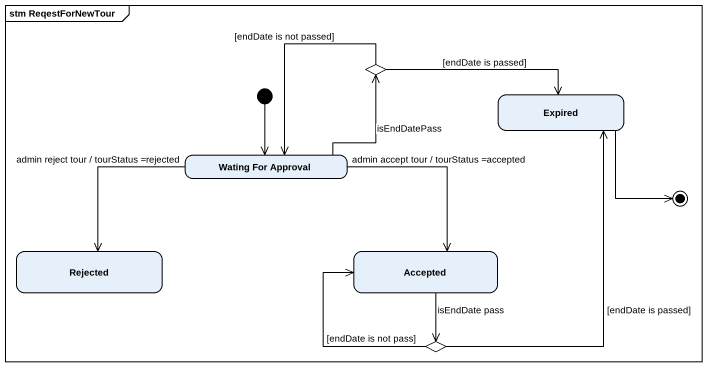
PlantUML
@startuml
mainframe stm ReqestForNewTour
hide empty description
state choice1 <<choice>>
state Expired
state "Wating For Approval" as Wating_For_Approval
state Rejected
state Accepted
state choice2 <<choice>>
[*] --> Wating_For_Approval
choice1 -right-> Expired : [endDate is passed]
choice1 --> Wating_For_Approval : [endDate is not passed]
Wating_For_Approval -up-> choice1 : isEndDatePass
Wating_For_Approval -left-> Rejected : admin reject tour / tourStatus =rejected
Wating_For_Approval --> Accepted : admin accept tour / tourStatus =accepted
Accepted --> choice2 : isEndDate pass
choice2 -up-> Expired : [endDate is passed]
choice2 -up-> Accepted : [endDate is not pass]
Expired --> [*]
@enduml
